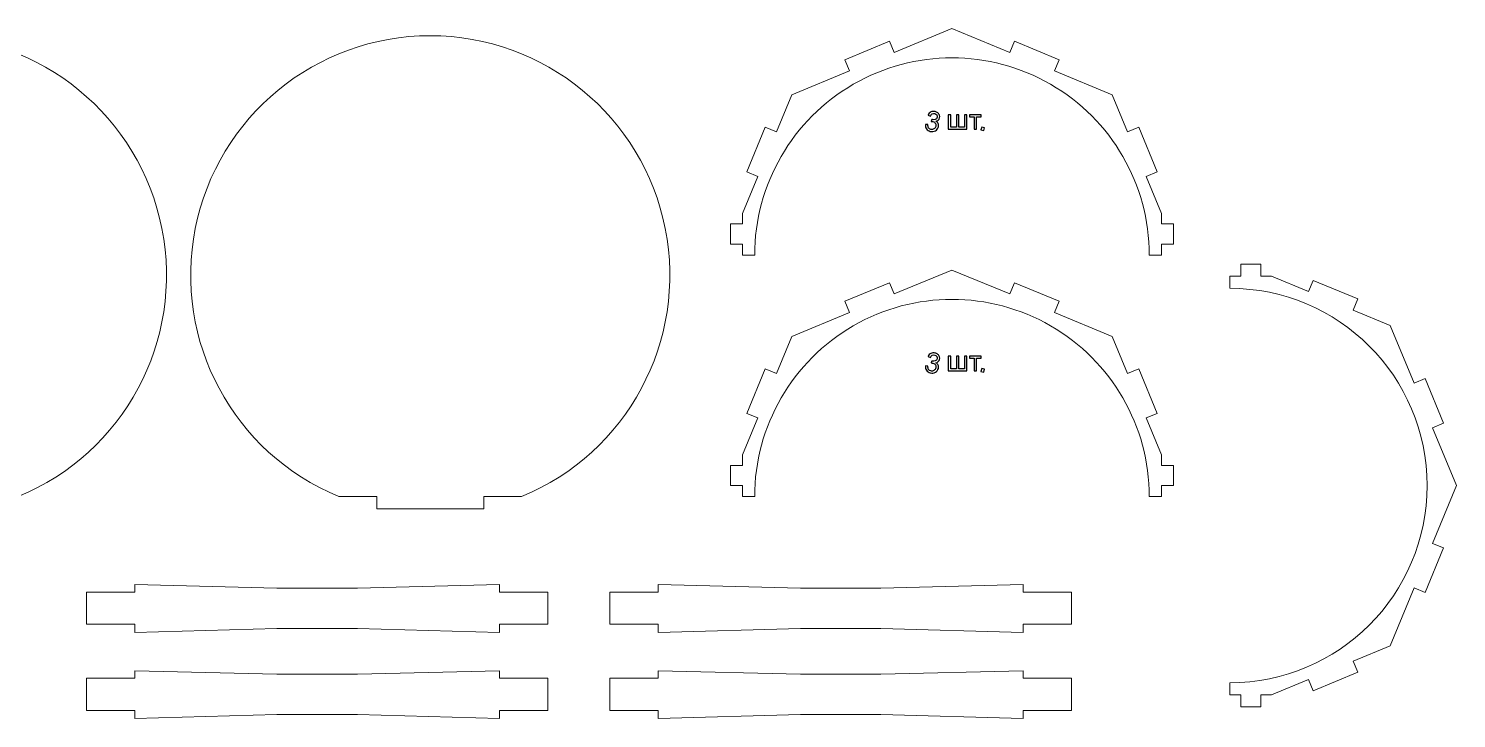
# Model space of a CAD drawing. Header units: millimetres. Extents: x -366 to 353, y -421 to 421.
# Drawn here: x -1.7 to 352.9, y 249.3 to 420.7 of the extents above; entities that cross this region are included whole.
import ezdxf

# ---------------------------------------------------------------- set-up
doc = ezdxf.new("R2010")
doc.units = ezdxf.units.MM
doc.header["$MEASUREMENT"] = 0
doc.layers.add('layer 1', color=7, linetype='Continuous')

msp = doc.modelspace()

# ---------------------------------------------------------------- linework, layer by layer
at = {"layer": 'layer 1', "color": 5, "lineweight": 9}
for points, knots in [([(-4.2314, 304.452), (22.0209, 315.2866), (36.9564, 343.1643), (31.4336, 371.0224), (31.4336, 371.0224), (25.9109, 398.8805), (1.4699, 418.9519), (-26.9304, 418.952), (-26.9304, 418.952), (-55.3306, 418.9521), (-79.7718, 398.8808), (-85.2946, 371.0227), (-85.2946, 371.0227), (-90.8175, 343.1646), (-75.8822, 315.2869), (-49.6299, 304.4521)], [0, 0, 0, 0, 0.2, 0.2, 0.2, 0.2, 0.4, 0.4, 0.4, 0.4, 0.6, 0.6, 0.6, 0.6, 1, 1, 1, 1]), ([(120.7686, 304.452), (147.0209, 315.2866), (161.9564, 343.1643), (156.4336, 371.0224), (156.4336, 371.0224), (150.9109, 398.8805), (126.4699, 418.9519), (98.0696, 418.952), (98.0696, 418.952), (69.6694, 418.9521), (45.2282, 398.8808), (39.7054, 371.0227), (39.7054, 371.0227), (34.1825, 343.1646), (49.1178, 315.2869), (75.3701, 304.4521)], [0, 0, 0, 0, 0.2, 0.2, 0.2, 0.2, 0.4, 0.4, 0.4, 0.4, 0.6, 0.6, 0.6, 0.6, 1, 1, 1, 1]), ([(276.6461, 364.452), (276.6461, 381.958), (267.3068, 398.1343), (252.1461, 406.8873), (252.1461, 406.8873), (236.9855, 415.6403), (218.3068, 415.6403), (203.1461, 406.8873), (203.1461, 406.8873), (187.9855, 398.1343), (178.6461, 381.958), (178.6461, 364.452)], [0, 0, 0, 0, 0.25, 0.25, 0.25, 0.25, 0.5, 0.5, 0.5, 0.5, 1, 1, 1, 1]), ([(276.6461, 304.452), (276.6461, 321.958), (267.3068, 338.1343), (252.1461, 346.8873), (252.1461, 346.8873), (236.9855, 355.6403), (218.3068, 355.6403), (203.1461, 346.8873), (203.1461, 346.8873), (187.9855, 338.1343), (178.6461, 321.958), (178.6461, 304.452)], [0, 0, 0, 0, 0.25, 0.25, 0.25, 0.25, 0.5, 0.5, 0.5, 0.5, 1, 1, 1, 1]), ([(296.6461, 258.1955), (323.708, 258.1955), (345.6461, 280.1334), (345.6461, 307.1953), (345.6461, 307.1953), (345.6462, 334.2572), (323.7083, 356.1953), (296.6464, 356.1955)], [0, 0, 0, 0, 0.33333333, 0.33333333, 0.33333333, 0.33333333, 1, 1, 1, 1])]:
    msp.add_open_spline(points, degree=3, knots=knots, dxfattribs=at)
for points in [[(227.6461, 420.7364), (227.6461, 420.7364), (213.2899, 414.7899), (213.2899, 414.7899)], [(242.0024, 414.7899), (242.0024, 414.7899), (227.6461, 420.7364), (227.6461, 420.7364)], [(212.1418, 417.5615), (212.1418, 417.5615), (201.0553, 412.9693), (201.0553, 412.9693)], [(213.2899, 414.7899), (213.2899, 414.7899), (212.1418, 417.5615), (212.1418, 417.5615)], [(243.1504, 417.5615), (243.1504, 417.5615), (242.0024, 414.7899), (242.0024, 414.7899)], [(254.237, 412.9693), (254.237, 412.9693), (243.1504, 417.5615), (243.1504, 417.5615)], [(201.0553, 412.9693), (201.0553, 412.9693), (202.2033, 410.1977), (202.2033, 410.1977)], [(253.0889, 410.1977), (253.0889, 410.1977), (254.237, 412.9693), (254.237, 412.9693)], [(202.2033, 410.1977), (202.2033, 410.1977), (187.8471, 404.2511), (187.8471, 404.2511)], [(267.4452, 404.2511), (267.4452, 404.2511), (253.0889, 410.1977), (253.0889, 410.1977)], [(187.8471, 404.2511), (187.8471, 404.2511), (184.0427, 395.0666), (184.0427, 395.0666)], [(271.2496, 395.0666), (271.2496, 395.0666), (267.4452, 404.2511), (267.4452, 404.2511)], [(181.2711, 396.2146), (181.2711, 396.2146), (176.6789, 385.128), (176.6789, 385.128)], [(184.0427, 395.0666), (184.0427, 395.0666), (181.2711, 396.2146), (181.2711, 396.2146)], [(274.0212, 396.2146), (274.0212, 396.2146), (271.2496, 395.0666), (271.2496, 395.0666)], [(278.6134, 385.128), (278.6134, 385.128), (274.0212, 396.2146), (274.0212, 396.2146)], [(179.4505, 383.98), (179.4505, 383.98), (175.6461, 374.7955), (175.6461, 374.7955)], [(176.6789, 385.128), (176.6789, 385.128), (179.4505, 383.98), (179.4505, 383.98)], [(275.8418, 383.98), (275.8418, 383.98), (278.6134, 385.128), (278.6134, 385.128)], [(279.6461, 374.7955), (279.6461, 374.7955), (275.8418, 383.98), (275.8418, 383.98)], [(175.6461, 374.7955), (175.6461, 374.7955), (175.6461, 372.1955), (175.6461, 372.1955)], [(279.6461, 372.1955), (279.6461, 372.1955), (279.6461, 374.7955), (279.6461, 374.7955)], [(175.6461, 372.1955), (175.6461, 372.1955), (172.6461, 372.1955), (172.6461, 372.1955)], [(172.6461, 372.1955), (172.6461, 372.1955), (172.6461, 367.1955), (172.6461, 367.1955)], [(282.6461, 372.1955), (282.6461, 372.1955), (279.6461, 372.1955), (279.6461, 372.1955)], [(282.6461, 367.1955), (282.6461, 367.1955), (282.6461, 372.1955), (282.6461, 372.1955)], [(172.6461, 367.1955), (172.6461, 367.1955), (175.6461, 367.1955), (175.6461, 367.1955)], [(175.6461, 367.1955), (175.6461, 367.1955), (175.6461, 364.452), (175.6461, 364.452)], [(279.6461, 364.452), (279.6461, 364.452), (279.6461, 367.1955), (279.6461, 367.1955)], [(279.6461, 367.1955), (279.6461, 367.1955), (282.6461, 367.1955), (282.6461, 367.1955)], [(175.6461, 364.452), (175.6461, 364.452), (178.6461, 364.452), (178.6461, 364.452)], [(276.6461, 364.452), (276.6461, 364.452), (279.6461, 364.452), (279.6461, 364.452)], [(304.3896, 362.1955), (304.3896, 362.1955), (299.3896, 362.1955), (299.3896, 362.1955)], [(299.3896, 362.1955), (299.3896, 362.1955), (299.3896, 359.1955), (299.3896, 359.1955)], [(304.3896, 359.1955), (304.3896, 359.1955), (304.3896, 362.1955), (304.3896, 362.1955)], [(227.6461, 360.7364), (227.6461, 360.7364), (213.2899, 354.7899), (213.2899, 354.7899)], [(242.0024, 354.7899), (242.0024, 354.7899), (227.6461, 360.7364), (227.6461, 360.7364)], [(299.3896, 359.1955), (299.3896, 359.1955), (296.6461, 359.1955), (296.6461, 359.1955)], [(296.6461, 359.1955), (296.6461, 359.1955), (296.6461, 356.1955), (296.6461, 356.1955)], [(306.9896, 359.1955), (306.9896, 359.1955), (304.3896, 359.1955), (304.3896, 359.1955)], [(316.1741, 355.3911), (316.1741, 355.3911), (306.9896, 359.1955), (306.9896, 359.1955)], [(317.3222, 358.1627), (317.3222, 358.1627), (316.1741, 355.3911), (316.1741, 355.3911)], [(328.4087, 353.5705), (328.4087, 353.5705), (317.3222, 358.1627), (317.3222, 358.1627)], [(212.1418, 357.5615), (212.1418, 357.5615), (201.0553, 352.9693), (201.0553, 352.9693)], [(213.2899, 354.7899), (213.2899, 354.7899), (212.1418, 357.5615), (212.1418, 357.5615)], [(243.1504, 357.5615), (243.1504, 357.5615), (242.0024, 354.7899), (242.0024, 354.7899)], [(254.237, 352.9693), (254.237, 352.9693), (243.1504, 357.5615), (243.1504, 357.5615)], [(201.0553, 352.9693), (201.0553, 352.9693), (202.2033, 350.1977), (202.2033, 350.1977)], [(253.0889, 350.1977), (253.0889, 350.1977), (254.237, 352.9693), (254.237, 352.9693)], [(327.2607, 350.7989), (327.2607, 350.7989), (328.4087, 353.5705), (328.4087, 353.5705)], [(202.2033, 350.1977), (202.2033, 350.1977), (187.8471, 344.2511), (187.8471, 344.2511)], [(267.4452, 344.2511), (267.4452, 344.2511), (253.0889, 350.1977), (253.0889, 350.1977)], [(336.4452, 346.9945), (336.4452, 346.9945), (327.2607, 350.7989), (327.2607, 350.7989)], [(187.8471, 344.2511), (187.8471, 344.2511), (184.0427, 335.0666), (184.0427, 335.0666)], [(271.2496, 335.0666), (271.2496, 335.0666), (267.4452, 344.2511), (267.4452, 344.2511)], [(342.3918, 332.6383), (342.3918, 332.6383), (336.4452, 346.9945), (336.4452, 346.9945)], [(181.2711, 336.2146), (181.2711, 336.2146), (176.6789, 325.128), (176.6789, 325.128)], [(184.0427, 335.0666), (184.0427, 335.0666), (181.2711, 336.2146), (181.2711, 336.2146)], [(274.0212, 336.2146), (274.0212, 336.2146), (271.2496, 335.0666), (271.2496, 335.0666)], [(278.6134, 325.128), (278.6134, 325.128), (274.0212, 336.2146), (274.0212, 336.2146)], [(345.1634, 333.7863), (345.1634, 333.7863), (342.3918, 332.6383), (342.3918, 332.6383)], [(349.7556, 322.6998), (349.7556, 322.6998), (345.1634, 333.7863), (345.1634, 333.7863)], [(179.4505, 323.98), (179.4505, 323.98), (175.6461, 314.7955), (175.6461, 314.7955)], [(176.6789, 325.128), (176.6789, 325.128), (179.4505, 323.98), (179.4505, 323.98)], [(275.8418, 323.98), (275.8418, 323.98), (278.6134, 325.128), (278.6134, 325.128)], [(279.6461, 314.7955), (279.6461, 314.7955), (275.8418, 323.98), (275.8418, 323.98)], [(346.984, 321.5517), (346.984, 321.5517), (349.7556, 322.6998), (349.7556, 322.6998)], [(352.9305, 307.1955), (352.9305, 307.1955), (346.984, 321.5517), (346.984, 321.5517)], [(175.6461, 312.1955), (175.6461, 312.1955), (172.6461, 312.1955), (172.6461, 312.1955)], [(172.6461, 312.1955), (172.6461, 312.1955), (172.6461, 307.1955), (172.6461, 307.1955)], [(175.6461, 314.7955), (175.6461, 314.7955), (175.6461, 312.1955), (175.6461, 312.1955)], [(279.6461, 312.1955), (279.6461, 312.1955), (279.6461, 314.7955), (279.6461, 314.7955)], [(282.6461, 312.1955), (282.6461, 312.1955), (279.6461, 312.1955), (279.6461, 312.1955)], [(282.6461, 307.1955), (282.6461, 307.1955), (282.6461, 312.1955), (282.6461, 312.1955)], [(172.6461, 307.1955), (172.6461, 307.1955), (175.6461, 307.1955), (175.6461, 307.1955)], [(175.6461, 307.1955), (175.6461, 307.1955), (175.6461, 304.452), (175.6461, 304.452)], [(279.6461, 304.452), (279.6461, 304.452), (279.6461, 307.1955), (279.6461, 307.1955)], [(279.6461, 307.1955), (279.6461, 307.1955), (282.6461, 307.1955), (282.6461, 307.1955)], [(346.984, 292.8392), (346.984, 292.8392), (352.9305, 307.1955), (352.9305, 307.1955)], [(75.3704, 304.452), (75.3704, 304.452), (84.7936, 304.452), (84.7936, 304.452)], [(84.7936, 304.452), (84.7936, 304.452), (84.7936, 301.452), (84.7936, 301.452)], [(84.7936, 301.452), (84.7936, 301.452), (111.3454, 301.452), (111.3454, 301.452)], [(111.3454, 304.452), (111.3454, 304.452), (120.7686, 304.452), (120.7686, 304.452)], [(111.3454, 301.452), (111.3454, 301.452), (111.3454, 304.452), (111.3454, 304.452)], [(175.6461, 304.452), (175.6461, 304.452), (178.6461, 304.452), (178.6461, 304.452)], [(276.6461, 304.452), (276.6461, 304.452), (279.6461, 304.452), (279.6461, 304.452)], [(345.1634, 280.6046), (345.1634, 280.6046), (349.7556, 291.6911), (349.7556, 291.6911)], [(349.7556, 291.6911), (349.7556, 291.6911), (346.984, 292.8392), (346.984, 292.8392)], [(24.6791, 280.7203), (24.6791, 280.7203), (12.6791, 280.7203), (12.6791, 280.7203)], [(12.6791, 280.7203), (12.6791, 280.7203), (12.6791, 272.7203), (12.6791, 272.7203)], [(24.6791, 282.5891), (24.6791, 282.5891), (24.6791, 280.7203), (24.6791, 280.7203)], [(59.9904, 281.7203), (59.9904, 281.7203), (24.6791, 282.5891), (24.6791, 282.5891)], [(79.9904, 281.7203), (79.9904, 281.7203), (59.9904, 281.7203), (59.9904, 281.7203)], [(115.3018, 282.5891), (115.3018, 282.5891), (79.9904, 281.7203), (79.9904, 281.7203)], [(115.3018, 280.7203), (115.3018, 280.7203), (115.3018, 282.5891), (115.3018, 282.5891)], [(127.3018, 280.7203), (127.3018, 280.7203), (115.3018, 280.7203), (115.3018, 280.7203)], [(127.3018, 272.7203), (127.3018, 272.7203), (127.3018, 280.7203), (127.3018, 280.7203)], [(154.6791, 280.7203), (154.6791, 280.7203), (142.6791, 280.7203), (142.6791, 280.7203)], [(142.6791, 280.7203), (142.6791, 280.7203), (142.6791, 272.7203), (142.6791, 272.7203)], [(154.6791, 282.5891), (154.6791, 282.5891), (154.6791, 280.7203), (154.6791, 280.7203)], [(189.9904, 281.7203), (189.9904, 281.7203), (154.6791, 282.5891), (154.6791, 282.5891)], [(209.9904, 281.7203), (209.9904, 281.7203), (189.9904, 281.7203), (189.9904, 281.7203)], [(245.3018, 282.5891), (245.3018, 282.5891), (209.9904, 281.7203), (209.9904, 281.7203)], [(245.3018, 280.7203), (245.3018, 280.7203), (245.3018, 282.5891), (245.3018, 282.5891)], [(257.3018, 280.7203), (257.3018, 280.7203), (245.3018, 280.7203), (245.3018, 280.7203)], [(257.3018, 272.7203), (257.3018, 272.7203), (257.3018, 280.7203), (257.3018, 280.7203)], [(336.4452, 267.3964), (336.4452, 267.3964), (342.3918, 281.7526), (342.3918, 281.7526)], [(342.3918, 281.7526), (342.3918, 281.7526), (345.1634, 280.6046), (345.1634, 280.6046)], [(12.6791, 272.7203), (12.6791, 272.7203), (24.6791, 272.7203), (24.6791, 272.7203)], [(24.6791, 272.7203), (24.6791, 272.7203), (24.6791, 270.7203), (24.6791, 270.7203)], [(24.6791, 270.7203), (24.6791, 270.7203), (59.9904, 271.7203), (59.9904, 271.7203)], [(59.9904, 271.7203), (59.9904, 271.7203), (79.9904, 271.7203), (79.9904, 271.7203)], [(79.9904, 271.7203), (79.9904, 271.7203), (115.3018, 270.7203), (115.3018, 270.7203)], [(115.3018, 272.7203), (115.3018, 272.7203), (127.3018, 272.7203), (127.3018, 272.7203)], [(115.3018, 270.7203), (115.3018, 270.7203), (115.3018, 272.7203), (115.3018, 272.7203)], [(142.6791, 272.7203), (142.6791, 272.7203), (154.6791, 272.7203), (154.6791, 272.7203)], [(154.6791, 272.7203), (154.6791, 272.7203), (154.6791, 270.7203), (154.6791, 270.7203)], [(154.6791, 270.7203), (154.6791, 270.7203), (189.9904, 271.7203), (189.9904, 271.7203)], [(189.9904, 271.7203), (189.9904, 271.7203), (209.9904, 271.7203), (209.9904, 271.7203)], [(209.9904, 271.7203), (209.9904, 271.7203), (245.3018, 270.7203), (245.3018, 270.7203)], [(245.3018, 272.7203), (245.3018, 272.7203), (257.3018, 272.7203), (257.3018, 272.7203)], [(245.3018, 270.7203), (245.3018, 270.7203), (245.3018, 272.7203), (245.3018, 272.7203)], [(327.2607, 263.592), (327.2607, 263.592), (336.4452, 267.3964), (336.4452, 267.3964)], [(328.4087, 260.8204), (328.4087, 260.8204), (327.2607, 263.592), (327.2607, 263.592)], [(24.6791, 259.3322), (24.6791, 259.3322), (12.6791, 259.3322), (12.6791, 259.3322)], [(12.6791, 259.3322), (12.6791, 259.3322), (12.6791, 251.3322), (12.6791, 251.3322)], [(24.6791, 261.201), (24.6791, 261.201), (24.6791, 259.3322), (24.6791, 259.3322)], [(59.9904, 260.3322), (59.9904, 260.3322), (24.6791, 261.201), (24.6791, 261.201)], [(79.9904, 260.3322), (79.9904, 260.3322), (59.9904, 260.3322), (59.9904, 260.3322)], [(115.3018, 261.201), (115.3018, 261.201), (79.9904, 260.3322), (79.9904, 260.3322)], [(115.3018, 259.3322), (115.3018, 259.3322), (115.3018, 261.201), (115.3018, 261.201)], [(127.3018, 259.3322), (127.3018, 259.3322), (115.3018, 259.3322), (115.3018, 259.3322)], [(127.3018, 251.3322), (127.3018, 251.3322), (127.3018, 259.3322), (127.3018, 259.3322)], [(154.6791, 259.3322), (154.6791, 259.3322), (142.6791, 259.3322), (142.6791, 259.3322)], [(142.6791, 259.3322), (142.6791, 259.3322), (142.6791, 251.3322), (142.6791, 251.3322)], [(154.6791, 261.201), (154.6791, 261.201), (154.6791, 259.3322), (154.6791, 259.3322)], [(189.9904, 260.3322), (189.9904, 260.3322), (154.6791, 261.201), (154.6791, 261.201)], [(209.9904, 260.3322), (209.9904, 260.3322), (189.9904, 260.3322), (189.9904, 260.3322)], [(245.3018, 261.201), (245.3018, 261.201), (209.9904, 260.3322), (209.9904, 260.3322)], [(245.3018, 259.3322), (245.3018, 259.3322), (245.3018, 261.201), (245.3018, 261.201)], [(257.3018, 259.3322), (257.3018, 259.3322), (245.3018, 259.3322), (245.3018, 259.3322)], [(257.3018, 251.3322), (257.3018, 251.3322), (257.3018, 259.3322), (257.3018, 259.3322)], [(306.9896, 255.1955), (306.9896, 255.1955), (316.1741, 258.9998), (316.1741, 258.9998)], [(316.1741, 258.9998), (316.1741, 258.9998), (317.3222, 256.2282), (317.3222, 256.2282)], [(317.3222, 256.2282), (317.3222, 256.2282), (328.4087, 260.8204), (328.4087, 260.8204)], [(296.6461, 258.1955), (296.6461, 258.1955), (296.6461, 255.1955), (296.6461, 255.1955)], [(296.6461, 255.1955), (296.6461, 255.1955), (299.3896, 255.1955), (299.3896, 255.1955)], [(299.3896, 255.1955), (299.3896, 255.1955), (299.3896, 252.1955), (299.3896, 252.1955)], [(299.3896, 252.1955), (299.3896, 252.1955), (304.3896, 252.1955), (304.3896, 252.1955)], [(304.3896, 255.1955), (304.3896, 255.1955), (306.9896, 255.1955), (306.9896, 255.1955)], [(304.3896, 252.1955), (304.3896, 252.1955), (304.3896, 255.1955), (304.3896, 255.1955)], [(12.6791, 251.3322), (12.6791, 251.3322), (24.6791, 251.3322), (24.6791, 251.3322)], [(24.6791, 251.3322), (24.6791, 251.3322), (24.6791, 249.3322), (24.6791, 249.3322)], [(24.6791, 249.3322), (24.6791, 249.3322), (59.9904, 250.3322), (59.9904, 250.3322)], [(59.9904, 250.3322), (59.9904, 250.3322), (79.9904, 250.3322), (79.9904, 250.3322)], [(79.9904, 250.3322), (79.9904, 250.3322), (115.3018, 249.3322), (115.3018, 249.3322)], [(115.3018, 251.3322), (115.3018, 251.3322), (127.3018, 251.3322), (127.3018, 251.3322)], [(115.3018, 249.3322), (115.3018, 249.3322), (115.3018, 251.3322), (115.3018, 251.3322)], [(142.6791, 251.3322), (142.6791, 251.3322), (154.6791, 251.3322), (154.6791, 251.3322)], [(154.6791, 251.3322), (154.6791, 251.3322), (154.6791, 249.3322), (154.6791, 249.3322)], [(154.6791, 249.3322), (154.6791, 249.3322), (189.9904, 250.3322), (189.9904, 250.3322)], [(189.9904, 250.3322), (189.9904, 250.3322), (209.9904, 250.3322), (209.9904, 250.3322)], [(209.9904, 250.3322), (209.9904, 250.3322), (245.3018, 249.3322), (245.3018, 249.3322)], [(245.3018, 251.3322), (245.3018, 251.3322), (257.3018, 251.3322), (257.3018, 251.3322)], [(245.3018, 249.3322), (245.3018, 249.3322), (245.3018, 251.3322), (245.3018, 251.3322)]]:
    msp.add_open_spline(points, degree=3, dxfattribs=at)
at = {"layer": 'layer 1'}
for points, knots in [([(221.0687, 396.9265), (221.0687, 396.9265), (221.6798, 396.8582), (221.6798, 396.8582), (221.6798, 396.8582), (221.6648, 396.5053), (221.7191, 396.2344), (221.8465, 396.0458), (221.8465, 396.0458), (221.9726, 395.8571), (222.1532, 395.7333), (222.3882, 395.6754), (222.3882, 395.6754), (222.6659, 395.606), (222.9252, 395.6429), (223.1659, 395.7888), (223.1659, 395.7888), (223.4054, 395.9335), (223.5606, 396.1487), (223.6323, 396.4335), (223.6323, 396.4335), (223.6994, 396.7055), (223.667, 396.952), (223.5328, 397.1731), (223.5328, 397.1731), (223.3997, 397.3942), (223.196, 397.5388), (222.9217, 397.6071), (222.9217, 397.6071), (222.8094, 397.6348), (222.6647, 397.6476), (222.4877, 397.6453), (222.4877, 397.6453), (222.4877, 397.6453), (222.6833, 398.1487), (222.6833, 398.1487), (222.6833, 398.1487), (222.7215, 398.1337), (222.7527, 398.1245), (222.777, 398.1175), (222.777, 398.1175), (223.0293, 398.055), (223.2724, 398.0643), (223.5073, 398.1452), (223.5073, 398.1452), (223.7411, 398.2263), (223.8927, 398.4045), (223.961, 398.6788), (223.961, 398.6788), (224.0155, 398.8953), (223.9865, 399.0932), (223.8754, 399.2726), (223.8754, 399.2726), (223.7643, 399.452), (223.5918, 399.5712), (223.3592, 399.6291), (223.3592, 399.6291), (223.1289, 399.6858), (222.9194, 399.6615), (222.7296, 399.555), (222.7296, 399.555), (222.5398, 399.4485), (222.387, 399.2564), (222.2713, 398.9775), (222.2713, 398.9775), (222.2713, 398.9775), (221.7053, 399.231), (221.7053, 399.231), (221.7053, 399.231), (221.8766, 399.6093), (222.1185, 399.8756), (222.4287, 400.0296), (222.4287, 400.0296), (222.74, 400.1846), (223.0861, 400.2136), (223.468, 400.1187), (223.468, 400.1187), (223.7307, 400.0527), (223.9587, 399.9358), (224.1521, 399.768), (224.1521, 399.768), (224.3453, 399.6001), (224.4772, 399.4034), (224.5455, 399.1789), (224.5455, 399.1789), (224.6138, 398.9543), (224.6208, 398.7332), (224.5663, 398.5134), (224.5663, 398.5134), (224.5143, 398.305), (224.4113, 398.1291), (224.2561, 397.9867), (224.2561, 397.9867), (224.1022, 397.8432), (223.9032, 397.7483), (223.6578, 397.702), (223.6578, 397.702), (223.9274, 397.5654), (224.115, 397.3744), (224.2203, 397.1279), (224.2203, 397.1279), (224.3267, 396.8802), (224.3407, 396.6013), (224.2632, 396.29), (224.2632, 396.29), (224.1589, 395.8698), (223.9159, 395.5504), (223.5362, 395.3351), (223.5362, 395.3351), (223.1566, 395.1187), (222.7319, 395.069), (222.262, 395.1858), (222.262, 395.1858), (221.8395, 395.2911), (221.5189, 395.5053), (221.3025, 395.827), (221.3025, 395.827), (221.086, 396.1488), (221.0073, 396.5156), (221.0687, 396.9265)], [0, 0, 0, 0, 0.03225806, 0.03225806, 0.03225806, 0.03225806, 0.06451613, 0.06451613, 0.06451613, 0.06451613, 0.09677419, 0.09677419, 0.09677419, 0.09677419, 0.12903226, 0.12903226, 0.12903226, 0.12903226, 0.16129032, 0.16129032, 0.16129032, 0.16129032, 0.19354839, 0.19354839, 0.19354839, 0.19354839, 0.22580645, 0.22580645, 0.22580645, 0.22580645, 0.25806452, 0.25806452, 0.25806452, 0.25806452, 0.29032258, 0.29032258, 0.29032258, 0.29032258, 0.32258065, 0.32258065, 0.32258065, 0.32258065, 0.35483871, 0.35483871, 0.35483871, 0.35483871, 0.38709677, 0.38709677, 0.38709677, 0.38709677, 0.41935484, 0.41935484, 0.41935484, 0.41935484, 0.4516129, 0.4516129, 0.4516129, 0.4516129, 0.48387097, 0.48387097, 0.48387097, 0.48387097, 0.51612903, 0.51612903, 0.51612903, 0.51612903, 0.5483871, 0.5483871, 0.5483871, 0.5483871, 0.58064516, 0.58064516, 0.58064516, 0.58064516, 0.61290323, 0.61290323, 0.61290323, 0.61290323, 0.64516129, 0.64516129, 0.64516129, 0.64516129, 0.67741935, 0.67741935, 0.67741935, 0.67741935, 0.70967742, 0.70967742, 0.70967742, 0.70967742, 0.74193548, 0.74193548, 0.74193548, 0.74193548, 0.77419355, 0.77419355, 0.77419355, 0.77419355, 0.80645161, 0.80645161, 0.80645161, 0.80645161, 0.83870968, 0.83870968, 0.83870968, 0.83870968, 0.87096774, 0.87096774, 0.87096774, 0.87096774, 0.90322581, 0.90322581, 0.90322581, 0.90322581, 0.93548387, 0.93548387, 0.93548387, 0.93548387, 1, 1, 1, 1]), ([(226.7388, 399.3281), (226.7388, 399.3281), (227.3499, 399.3281), (227.3499, 399.3281), (227.3499, 399.3281), (227.3499, 399.3281), (227.3499, 396.2309), (227.3499, 396.2309), (227.3499, 396.2309), (227.3499, 396.2309), (228.7388, 396.2309), (228.7388, 396.2309), (228.7388, 396.2309), (228.7388, 396.2309), (228.7388, 399.3281), (228.7388, 399.3281), (228.7388, 399.3281), (228.7388, 399.3281), (229.3499, 399.3281), (229.3499, 399.3281), (229.3499, 399.3281), (229.3499, 399.3281), (229.3499, 396.2309), (229.3499, 396.2309), (229.3499, 396.2309), (229.3499, 396.2309), (230.7387, 396.2309), (230.7387, 396.2309), (230.7387, 396.2309), (230.7387, 396.2309), (230.7387, 399.3281), (230.7387, 399.3281), (230.7387, 399.3281), (230.7387, 399.3281), (231.3498, 399.3281), (231.3498, 399.3281), (231.3498, 399.3281), (231.3498, 399.3281), (231.3498, 395.724), (231.3498, 395.724), (231.3498, 395.724), (231.3498, 395.724), (226.7388, 395.724), (226.7388, 395.724), (226.7388, 395.724), (226.7388, 395.724), (226.7388, 399.3281), (226.7388, 399.3281)], [0, 0, 0, 0, 0.07692308, 0.07692308, 0.07692308, 0.07692308, 0.15384615, 0.15384615, 0.15384615, 0.15384615, 0.23076923, 0.23076923, 0.23076923, 0.23076923, 0.30769231, 0.30769231, 0.30769231, 0.30769231, 0.38461538, 0.38461538, 0.38461538, 0.38461538, 0.46153846, 0.46153846, 0.46153846, 0.46153846, 0.53846154, 0.53846154, 0.53846154, 0.53846154, 0.61538462, 0.61538462, 0.61538462, 0.61538462, 0.69230769, 0.69230769, 0.69230769, 0.69230769, 0.76923077, 0.76923077, 0.76923077, 0.76923077, 0.84615385, 0.84615385, 0.84615385, 0.84615385, 1, 1, 1, 1]), ([(231.9691, 399.3281), (231.9691, 399.3281), (234.8857, 399.3281), (234.8857, 399.3281), (234.8857, 399.3281), (234.8857, 399.3281), (234.8857, 398.8212), (234.8857, 398.8212), (234.8857, 398.8212), (234.8857, 398.8212), (233.733, 398.8212), (233.733, 398.8212), (233.733, 398.8212), (233.733, 398.8212), (233.733, 395.724), (233.733, 395.724), (233.733, 395.724), (233.733, 395.724), (233.1219, 395.724), (233.1219, 395.724), (233.1219, 395.724), (233.1219, 395.724), (233.1219, 398.8212), (233.1219, 398.8212), (233.1219, 398.8212), (233.1219, 398.8212), (231.9691, 398.8212), (231.9691, 398.8212), (231.9691, 398.8212), (231.9691, 398.8212), (231.9691, 399.3281), (231.9691, 399.3281)], [0, 0, 0, 0, 0.11111111, 0.11111111, 0.11111111, 0.11111111, 0.22222222, 0.22222222, 0.22222222, 0.22222222, 0.33333333, 0.33333333, 0.33333333, 0.33333333, 0.44444444, 0.44444444, 0.44444444, 0.44444444, 0.55555556, 0.55555556, 0.55555556, 0.55555556, 0.66666667, 0.66666667, 0.66666667, 0.66666667, 0.77777778, 0.77777778, 0.77777778, 0.77777778, 1, 1, 1, 1]), ([(234.8532, 395.5713), (234.8532, 395.5713), (235.0211, 396.246), (235.0211, 396.246), (235.0211, 396.246), (235.0211, 396.246), (235.6947, 396.0781), (235.6947, 396.0781), (235.6947, 396.0781), (235.6947, 396.0781), (235.5268, 395.4034), (235.5268, 395.4034), (235.5268, 395.4034), (235.5268, 395.4034), (234.8532, 395.5713), (234.8532, 395.5713)], [0, 0, 0, 0, 0.2, 0.2, 0.2, 0.2, 0.4, 0.4, 0.4, 0.4, 0.6, 0.6, 0.6, 0.6, 1, 1, 1, 1]), ([(221.0687, 336.9265), (221.0687, 336.9265), (221.6798, 336.8582), (221.6798, 336.8582), (221.6798, 336.8582), (221.6648, 336.5053), (221.7191, 336.2344), (221.8465, 336.0458), (221.8465, 336.0458), (221.9726, 335.8571), (222.1532, 335.7333), (222.3882, 335.6754), (222.3882, 335.6754), (222.6659, 335.606), (222.9252, 335.6429), (223.1659, 335.7888), (223.1659, 335.7888), (223.4054, 335.9335), (223.5606, 336.1487), (223.6323, 336.4335), (223.6323, 336.4335), (223.6994, 336.7055), (223.667, 336.952), (223.5328, 337.1731), (223.5328, 337.1731), (223.3997, 337.3942), (223.196, 337.5388), (222.9217, 337.6071), (222.9217, 337.6071), (222.8094, 337.6348), (222.6647, 337.6476), (222.4877, 337.6453), (222.4877, 337.6453), (222.4877, 337.6453), (222.6833, 338.1487), (222.6833, 338.1487), (222.6833, 338.1487), (222.7215, 338.1337), (222.7527, 338.1245), (222.777, 338.1175), (222.777, 338.1175), (223.0293, 338.055), (223.2724, 338.0643), (223.5073, 338.1452), (223.5073, 338.1452), (223.7411, 338.2263), (223.8927, 338.4045), (223.961, 338.6788), (223.961, 338.6788), (224.0155, 338.8953), (223.9865, 339.0932), (223.8754, 339.2726), (223.8754, 339.2726), (223.7643, 339.452), (223.5918, 339.5712), (223.3592, 339.6291), (223.3592, 339.6291), (223.1289, 339.6858), (222.9194, 339.6615), (222.7296, 339.555), (222.7296, 339.555), (222.5398, 339.4485), (222.387, 339.2564), (222.2713, 338.9775), (222.2713, 338.9775), (222.2713, 338.9775), (221.7053, 339.231), (221.7053, 339.231), (221.7053, 339.231), (221.8766, 339.6093), (222.1185, 339.8756), (222.4287, 340.0296), (222.4287, 340.0296), (222.74, 340.1846), (223.0861, 340.2136), (223.468, 340.1187), (223.468, 340.1187), (223.7307, 340.0527), (223.9587, 339.9358), (224.1521, 339.768), (224.1521, 339.768), (224.3453, 339.6001), (224.4772, 339.4034), (224.5455, 339.1789), (224.5455, 339.1789), (224.6138, 338.9543), (224.6208, 338.7332), (224.5663, 338.5134), (224.5663, 338.5134), (224.5143, 338.305), (224.4113, 338.1291), (224.2561, 337.9867), (224.2561, 337.9867), (224.1022, 337.8432), (223.9032, 337.7483), (223.6578, 337.702), (223.6578, 337.702), (223.9274, 337.5654), (224.115, 337.3744), (224.2203, 337.1279), (224.2203, 337.1279), (224.3267, 336.8802), (224.3407, 336.6013), (224.2632, 336.29), (224.2632, 336.29), (224.1589, 335.8698), (223.9159, 335.5504), (223.5362, 335.3351), (223.5362, 335.3351), (223.1566, 335.1187), (222.7319, 335.069), (222.262, 335.1858), (222.262, 335.1858), (221.8395, 335.2911), (221.5189, 335.5053), (221.3025, 335.827), (221.3025, 335.827), (221.086, 336.1488), (221.0073, 336.5156), (221.0687, 336.9265)], [0, 0, 0, 0, 0.03225806, 0.03225806, 0.03225806, 0.03225806, 0.06451613, 0.06451613, 0.06451613, 0.06451613, 0.09677419, 0.09677419, 0.09677419, 0.09677419, 0.12903226, 0.12903226, 0.12903226, 0.12903226, 0.16129032, 0.16129032, 0.16129032, 0.16129032, 0.19354839, 0.19354839, 0.19354839, 0.19354839, 0.22580645, 0.22580645, 0.22580645, 0.22580645, 0.25806452, 0.25806452, 0.25806452, 0.25806452, 0.29032258, 0.29032258, 0.29032258, 0.29032258, 0.32258065, 0.32258065, 0.32258065, 0.32258065, 0.35483871, 0.35483871, 0.35483871, 0.35483871, 0.38709677, 0.38709677, 0.38709677, 0.38709677, 0.41935484, 0.41935484, 0.41935484, 0.41935484, 0.4516129, 0.4516129, 0.4516129, 0.4516129, 0.48387097, 0.48387097, 0.48387097, 0.48387097, 0.51612903, 0.51612903, 0.51612903, 0.51612903, 0.5483871, 0.5483871, 0.5483871, 0.5483871, 0.58064516, 0.58064516, 0.58064516, 0.58064516, 0.61290323, 0.61290323, 0.61290323, 0.61290323, 0.64516129, 0.64516129, 0.64516129, 0.64516129, 0.67741935, 0.67741935, 0.67741935, 0.67741935, 0.70967742, 0.70967742, 0.70967742, 0.70967742, 0.74193548, 0.74193548, 0.74193548, 0.74193548, 0.77419355, 0.77419355, 0.77419355, 0.77419355, 0.80645161, 0.80645161, 0.80645161, 0.80645161, 0.83870968, 0.83870968, 0.83870968, 0.83870968, 0.87096774, 0.87096774, 0.87096774, 0.87096774, 0.90322581, 0.90322581, 0.90322581, 0.90322581, 0.93548387, 0.93548387, 0.93548387, 0.93548387, 1, 1, 1, 1]), ([(226.7388, 339.3281), (226.7388, 339.3281), (227.3499, 339.3281), (227.3499, 339.3281), (227.3499, 339.3281), (227.3499, 339.3281), (227.3499, 336.2309), (227.3499, 336.2309), (227.3499, 336.2309), (227.3499, 336.2309), (228.7388, 336.2309), (228.7388, 336.2309), (228.7388, 336.2309), (228.7388, 336.2309), (228.7388, 339.3281), (228.7388, 339.3281), (228.7388, 339.3281), (228.7388, 339.3281), (229.3499, 339.3281), (229.3499, 339.3281), (229.3499, 339.3281), (229.3499, 339.3281), (229.3499, 336.2309), (229.3499, 336.2309), (229.3499, 336.2309), (229.3499, 336.2309), (230.7387, 336.2309), (230.7387, 336.2309), (230.7387, 336.2309), (230.7387, 336.2309), (230.7387, 339.3281), (230.7387, 339.3281), (230.7387, 339.3281), (230.7387, 339.3281), (231.3498, 339.3281), (231.3498, 339.3281), (231.3498, 339.3281), (231.3498, 339.3281), (231.3498, 335.724), (231.3498, 335.724), (231.3498, 335.724), (231.3498, 335.724), (226.7388, 335.724), (226.7388, 335.724), (226.7388, 335.724), (226.7388, 335.724), (226.7388, 339.3281), (226.7388, 339.3281)], [0, 0, 0, 0, 0.07692308, 0.07692308, 0.07692308, 0.07692308, 0.15384615, 0.15384615, 0.15384615, 0.15384615, 0.23076923, 0.23076923, 0.23076923, 0.23076923, 0.30769231, 0.30769231, 0.30769231, 0.30769231, 0.38461538, 0.38461538, 0.38461538, 0.38461538, 0.46153846, 0.46153846, 0.46153846, 0.46153846, 0.53846154, 0.53846154, 0.53846154, 0.53846154, 0.61538462, 0.61538462, 0.61538462, 0.61538462, 0.69230769, 0.69230769, 0.69230769, 0.69230769, 0.76923077, 0.76923077, 0.76923077, 0.76923077, 0.84615385, 0.84615385, 0.84615385, 0.84615385, 1, 1, 1, 1]), ([(231.9691, 339.3281), (231.9691, 339.3281), (234.8857, 339.3281), (234.8857, 339.3281), (234.8857, 339.3281), (234.8857, 339.3281), (234.8857, 338.8212), (234.8857, 338.8212), (234.8857, 338.8212), (234.8857, 338.8212), (233.733, 338.8212), (233.733, 338.8212), (233.733, 338.8212), (233.733, 338.8212), (233.733, 335.724), (233.733, 335.724), (233.733, 335.724), (233.733, 335.724), (233.1219, 335.724), (233.1219, 335.724), (233.1219, 335.724), (233.1219, 335.724), (233.1219, 338.8212), (233.1219, 338.8212), (233.1219, 338.8212), (233.1219, 338.8212), (231.9691, 338.8212), (231.9691, 338.8212), (231.9691, 338.8212), (231.9691, 338.8212), (231.9691, 339.3281), (231.9691, 339.3281)], [0, 0, 0, 0, 0.11111111, 0.11111111, 0.11111111, 0.11111111, 0.22222222, 0.22222222, 0.22222222, 0.22222222, 0.33333333, 0.33333333, 0.33333333, 0.33333333, 0.44444444, 0.44444444, 0.44444444, 0.44444444, 0.55555556, 0.55555556, 0.55555556, 0.55555556, 0.66666667, 0.66666667, 0.66666667, 0.66666667, 0.77777778, 0.77777778, 0.77777778, 0.77777778, 1, 1, 1, 1]), ([(234.8532, 335.5713), (234.8532, 335.5713), (235.0211, 336.246), (235.0211, 336.246), (235.0211, 336.246), (235.0211, 336.246), (235.6947, 336.0781), (235.6947, 336.0781), (235.6947, 336.0781), (235.6947, 336.0781), (235.5268, 335.4034), (235.5268, 335.4034), (235.5268, 335.4034), (235.5268, 335.4034), (234.8532, 335.5713), (234.8532, 335.5713)], [0, 0, 0, 0, 0.2, 0.2, 0.2, 0.2, 0.4, 0.4, 0.4, 0.4, 0.6, 0.6, 0.6, 0.6, 1, 1, 1, 1])]:
    msp.add_open_spline(points, degree=3, knots=knots, dxfattribs=at)
at = {"layer": 'layer 1', "lineweight": 9}
for points, knots in [([(221.0687, 396.9265), (221.0687, 396.9265), (221.6798, 396.8582), (221.6798, 396.8582), (221.6798, 396.8582), (221.6648, 396.5053), (221.7191, 396.2344), (221.8465, 396.0458), (221.8465, 396.0458), (221.9726, 395.8571), (222.1532, 395.7333), (222.3882, 395.6754), (222.3882, 395.6754), (222.6659, 395.606), (222.9252, 395.6429), (223.1659, 395.7888), (223.1659, 395.7888), (223.4054, 395.9335), (223.5606, 396.1487), (223.6323, 396.4335), (223.6323, 396.4335), (223.6994, 396.7055), (223.667, 396.952), (223.5328, 397.1731), (223.5328, 397.1731), (223.3997, 397.3942), (223.196, 397.5388), (222.9217, 397.6071), (222.9217, 397.6071), (222.8094, 397.6348), (222.6647, 397.6476), (222.4877, 397.6453), (222.4877, 397.6453), (222.4877, 397.6453), (222.6833, 398.1487), (222.6833, 398.1487), (222.6833, 398.1487), (222.7215, 398.1337), (222.7527, 398.1245), (222.777, 398.1175), (222.777, 398.1175), (223.0293, 398.055), (223.2724, 398.0643), (223.5073, 398.1452), (223.5073, 398.1452), (223.7411, 398.2263), (223.8927, 398.4045), (223.961, 398.6788), (223.961, 398.6788), (224.0155, 398.8953), (223.9865, 399.0932), (223.8754, 399.2726), (223.8754, 399.2726), (223.7643, 399.452), (223.5918, 399.5712), (223.3592, 399.6291), (223.3592, 399.6291), (223.1289, 399.6858), (222.9194, 399.6615), (222.7296, 399.555), (222.7296, 399.555), (222.5398, 399.4485), (222.387, 399.2564), (222.2713, 398.9775), (222.2713, 398.9775), (222.2713, 398.9775), (221.7053, 399.231), (221.7053, 399.231), (221.7053, 399.231), (221.8766, 399.6093), (222.1185, 399.8756), (222.4287, 400.0296), (222.4287, 400.0296), (222.74, 400.1846), (223.0861, 400.2136), (223.468, 400.1187), (223.468, 400.1187), (223.7307, 400.0527), (223.9587, 399.9358), (224.1521, 399.768), (224.1521, 399.768), (224.3453, 399.6001), (224.4772, 399.4034), (224.5455, 399.1789), (224.5455, 399.1789), (224.6138, 398.9543), (224.6208, 398.7332), (224.5663, 398.5134), (224.5663, 398.5134), (224.5143, 398.305), (224.4113, 398.1291), (224.2561, 397.9867), (224.2561, 397.9867), (224.1022, 397.8432), (223.9032, 397.7483), (223.6578, 397.702), (223.6578, 397.702), (223.9274, 397.5654), (224.115, 397.3744), (224.2203, 397.1279), (224.2203, 397.1279), (224.3267, 396.8802), (224.3407, 396.6013), (224.2632, 396.29), (224.2632, 396.29), (224.1589, 395.8698), (223.9159, 395.5504), (223.5362, 395.3351), (223.5362, 395.3351), (223.1566, 395.1187), (222.7319, 395.069), (222.262, 395.1858), (222.262, 395.1858), (221.8395, 395.2911), (221.5189, 395.5053), (221.3025, 395.827), (221.3025, 395.827), (221.086, 396.1488), (221.0073, 396.5156), (221.0687, 396.9265)], [0, 0, 0, 0, 0.03225806, 0.03225806, 0.03225806, 0.03225806, 0.06451613, 0.06451613, 0.06451613, 0.06451613, 0.09677419, 0.09677419, 0.09677419, 0.09677419, 0.12903226, 0.12903226, 0.12903226, 0.12903226, 0.16129032, 0.16129032, 0.16129032, 0.16129032, 0.19354839, 0.19354839, 0.19354839, 0.19354839, 0.22580645, 0.22580645, 0.22580645, 0.22580645, 0.25806452, 0.25806452, 0.25806452, 0.25806452, 0.29032258, 0.29032258, 0.29032258, 0.29032258, 0.32258065, 0.32258065, 0.32258065, 0.32258065, 0.35483871, 0.35483871, 0.35483871, 0.35483871, 0.38709677, 0.38709677, 0.38709677, 0.38709677, 0.41935484, 0.41935484, 0.41935484, 0.41935484, 0.4516129, 0.4516129, 0.4516129, 0.4516129, 0.48387097, 0.48387097, 0.48387097, 0.48387097, 0.51612903, 0.51612903, 0.51612903, 0.51612903, 0.5483871, 0.5483871, 0.5483871, 0.5483871, 0.58064516, 0.58064516, 0.58064516, 0.58064516, 0.61290323, 0.61290323, 0.61290323, 0.61290323, 0.64516129, 0.64516129, 0.64516129, 0.64516129, 0.67741935, 0.67741935, 0.67741935, 0.67741935, 0.70967742, 0.70967742, 0.70967742, 0.70967742, 0.74193548, 0.74193548, 0.74193548, 0.74193548, 0.77419355, 0.77419355, 0.77419355, 0.77419355, 0.80645161, 0.80645161, 0.80645161, 0.80645161, 0.83870968, 0.83870968, 0.83870968, 0.83870968, 0.87096774, 0.87096774, 0.87096774, 0.87096774, 0.90322581, 0.90322581, 0.90322581, 0.90322581, 0.93548387, 0.93548387, 0.93548387, 0.93548387, 1, 1, 1, 1]), ([(226.7388, 399.3281), (226.7388, 399.3281), (227.3499, 399.3281), (227.3499, 399.3281), (227.3499, 399.3281), (227.3499, 399.3281), (227.3499, 396.2309), (227.3499, 396.2309), (227.3499, 396.2309), (227.3499, 396.2309), (228.7388, 396.2309), (228.7388, 396.2309), (228.7388, 396.2309), (228.7388, 396.2309), (228.7388, 399.3281), (228.7388, 399.3281), (228.7388, 399.3281), (228.7388, 399.3281), (229.3499, 399.3281), (229.3499, 399.3281), (229.3499, 399.3281), (229.3499, 399.3281), (229.3499, 396.2309), (229.3499, 396.2309), (229.3499, 396.2309), (229.3499, 396.2309), (230.7387, 396.2309), (230.7387, 396.2309), (230.7387, 396.2309), (230.7387, 396.2309), (230.7387, 399.3281), (230.7387, 399.3281), (230.7387, 399.3281), (230.7387, 399.3281), (231.3498, 399.3281), (231.3498, 399.3281), (231.3498, 399.3281), (231.3498, 399.3281), (231.3498, 395.724), (231.3498, 395.724), (231.3498, 395.724), (231.3498, 395.724), (226.7388, 395.724), (226.7388, 395.724), (226.7388, 395.724), (226.7388, 395.724), (226.7388, 399.3281), (226.7388, 399.3281)], [0, 0, 0, 0, 0.07692308, 0.07692308, 0.07692308, 0.07692308, 0.15384615, 0.15384615, 0.15384615, 0.15384615, 0.23076923, 0.23076923, 0.23076923, 0.23076923, 0.30769231, 0.30769231, 0.30769231, 0.30769231, 0.38461538, 0.38461538, 0.38461538, 0.38461538, 0.46153846, 0.46153846, 0.46153846, 0.46153846, 0.53846154, 0.53846154, 0.53846154, 0.53846154, 0.61538462, 0.61538462, 0.61538462, 0.61538462, 0.69230769, 0.69230769, 0.69230769, 0.69230769, 0.76923077, 0.76923077, 0.76923077, 0.76923077, 0.84615385, 0.84615385, 0.84615385, 0.84615385, 1, 1, 1, 1]), ([(231.9691, 399.3281), (231.9691, 399.3281), (234.8857, 399.3281), (234.8857, 399.3281), (234.8857, 399.3281), (234.8857, 399.3281), (234.8857, 398.8212), (234.8857, 398.8212), (234.8857, 398.8212), (234.8857, 398.8212), (233.733, 398.8212), (233.733, 398.8212), (233.733, 398.8212), (233.733, 398.8212), (233.733, 395.724), (233.733, 395.724), (233.733, 395.724), (233.733, 395.724), (233.1219, 395.724), (233.1219, 395.724), (233.1219, 395.724), (233.1219, 395.724), (233.1219, 398.8212), (233.1219, 398.8212), (233.1219, 398.8212), (233.1219, 398.8212), (231.9691, 398.8212), (231.9691, 398.8212), (231.9691, 398.8212), (231.9691, 398.8212), (231.9691, 399.3281), (231.9691, 399.3281)], [0, 0, 0, 0, 0.11111111, 0.11111111, 0.11111111, 0.11111111, 0.22222222, 0.22222222, 0.22222222, 0.22222222, 0.33333333, 0.33333333, 0.33333333, 0.33333333, 0.44444444, 0.44444444, 0.44444444, 0.44444444, 0.55555556, 0.55555556, 0.55555556, 0.55555556, 0.66666667, 0.66666667, 0.66666667, 0.66666667, 0.77777778, 0.77777778, 0.77777778, 0.77777778, 1, 1, 1, 1]), ([(234.8532, 395.5713), (234.8532, 395.5713), (235.0211, 396.246), (235.0211, 396.246), (235.0211, 396.246), (235.0211, 396.246), (235.6947, 396.0781), (235.6947, 396.0781), (235.6947, 396.0781), (235.6947, 396.0781), (235.5268, 395.4034), (235.5268, 395.4034), (235.5268, 395.4034), (235.5268, 395.4034), (234.8532, 395.5713), (234.8532, 395.5713)], [0, 0, 0, 0, 0.2, 0.2, 0.2, 0.2, 0.4, 0.4, 0.4, 0.4, 0.6, 0.6, 0.6, 0.6, 1, 1, 1, 1]), ([(221.0687, 336.9265), (221.0687, 336.9265), (221.6798, 336.8582), (221.6798, 336.8582), (221.6798, 336.8582), (221.6648, 336.5053), (221.7191, 336.2344), (221.8465, 336.0458), (221.8465, 336.0458), (221.9726, 335.8571), (222.1532, 335.7333), (222.3882, 335.6754), (222.3882, 335.6754), (222.6659, 335.606), (222.9252, 335.6429), (223.1659, 335.7888), (223.1659, 335.7888), (223.4054, 335.9335), (223.5606, 336.1487), (223.6323, 336.4335), (223.6323, 336.4335), (223.6994, 336.7055), (223.667, 336.952), (223.5328, 337.1731), (223.5328, 337.1731), (223.3997, 337.3942), (223.196, 337.5388), (222.9217, 337.6071), (222.9217, 337.6071), (222.8094, 337.6348), (222.6647, 337.6476), (222.4877, 337.6453), (222.4877, 337.6453), (222.4877, 337.6453), (222.6833, 338.1487), (222.6833, 338.1487), (222.6833, 338.1487), (222.7215, 338.1337), (222.7527, 338.1245), (222.777, 338.1175), (222.777, 338.1175), (223.0293, 338.055), (223.2724, 338.0643), (223.5073, 338.1452), (223.5073, 338.1452), (223.7411, 338.2263), (223.8927, 338.4045), (223.961, 338.6788), (223.961, 338.6788), (224.0155, 338.8953), (223.9865, 339.0932), (223.8754, 339.2726), (223.8754, 339.2726), (223.7643, 339.452), (223.5918, 339.5712), (223.3592, 339.6291), (223.3592, 339.6291), (223.1289, 339.6858), (222.9194, 339.6615), (222.7296, 339.555), (222.7296, 339.555), (222.5398, 339.4485), (222.387, 339.2564), (222.2713, 338.9775), (222.2713, 338.9775), (222.2713, 338.9775), (221.7053, 339.231), (221.7053, 339.231), (221.7053, 339.231), (221.8766, 339.6093), (222.1185, 339.8756), (222.4287, 340.0296), (222.4287, 340.0296), (222.74, 340.1846), (223.0861, 340.2136), (223.468, 340.1187), (223.468, 340.1187), (223.7307, 340.0527), (223.9587, 339.9358), (224.1521, 339.768), (224.1521, 339.768), (224.3453, 339.6001), (224.4772, 339.4034), (224.5455, 339.1789), (224.5455, 339.1789), (224.6138, 338.9543), (224.6208, 338.7332), (224.5663, 338.5134), (224.5663, 338.5134), (224.5143, 338.305), (224.4113, 338.1291), (224.2561, 337.9867), (224.2561, 337.9867), (224.1022, 337.8432), (223.9032, 337.7483), (223.6578, 337.702), (223.6578, 337.702), (223.9274, 337.5654), (224.115, 337.3744), (224.2203, 337.1279), (224.2203, 337.1279), (224.3267, 336.8802), (224.3407, 336.6013), (224.2632, 336.29), (224.2632, 336.29), (224.1589, 335.8698), (223.9159, 335.5504), (223.5362, 335.3351), (223.5362, 335.3351), (223.1566, 335.1187), (222.7319, 335.069), (222.262, 335.1858), (222.262, 335.1858), (221.8395, 335.2911), (221.5189, 335.5053), (221.3025, 335.827), (221.3025, 335.827), (221.086, 336.1488), (221.0073, 336.5156), (221.0687, 336.9265)], [0, 0, 0, 0, 0.03225806, 0.03225806, 0.03225806, 0.03225806, 0.06451613, 0.06451613, 0.06451613, 0.06451613, 0.09677419, 0.09677419, 0.09677419, 0.09677419, 0.12903226, 0.12903226, 0.12903226, 0.12903226, 0.16129032, 0.16129032, 0.16129032, 0.16129032, 0.19354839, 0.19354839, 0.19354839, 0.19354839, 0.22580645, 0.22580645, 0.22580645, 0.22580645, 0.25806452, 0.25806452, 0.25806452, 0.25806452, 0.29032258, 0.29032258, 0.29032258, 0.29032258, 0.32258065, 0.32258065, 0.32258065, 0.32258065, 0.35483871, 0.35483871, 0.35483871, 0.35483871, 0.38709677, 0.38709677, 0.38709677, 0.38709677, 0.41935484, 0.41935484, 0.41935484, 0.41935484, 0.4516129, 0.4516129, 0.4516129, 0.4516129, 0.48387097, 0.48387097, 0.48387097, 0.48387097, 0.51612903, 0.51612903, 0.51612903, 0.51612903, 0.5483871, 0.5483871, 0.5483871, 0.5483871, 0.58064516, 0.58064516, 0.58064516, 0.58064516, 0.61290323, 0.61290323, 0.61290323, 0.61290323, 0.64516129, 0.64516129, 0.64516129, 0.64516129, 0.67741935, 0.67741935, 0.67741935, 0.67741935, 0.70967742, 0.70967742, 0.70967742, 0.70967742, 0.74193548, 0.74193548, 0.74193548, 0.74193548, 0.77419355, 0.77419355, 0.77419355, 0.77419355, 0.80645161, 0.80645161, 0.80645161, 0.80645161, 0.83870968, 0.83870968, 0.83870968, 0.83870968, 0.87096774, 0.87096774, 0.87096774, 0.87096774, 0.90322581, 0.90322581, 0.90322581, 0.90322581, 0.93548387, 0.93548387, 0.93548387, 0.93548387, 1, 1, 1, 1]), ([(226.7388, 339.3281), (226.7388, 339.3281), (227.3499, 339.3281), (227.3499, 339.3281), (227.3499, 339.3281), (227.3499, 339.3281), (227.3499, 336.2309), (227.3499, 336.2309), (227.3499, 336.2309), (227.3499, 336.2309), (228.7388, 336.2309), (228.7388, 336.2309), (228.7388, 336.2309), (228.7388, 336.2309), (228.7388, 339.3281), (228.7388, 339.3281), (228.7388, 339.3281), (228.7388, 339.3281), (229.3499, 339.3281), (229.3499, 339.3281), (229.3499, 339.3281), (229.3499, 339.3281), (229.3499, 336.2309), (229.3499, 336.2309), (229.3499, 336.2309), (229.3499, 336.2309), (230.7387, 336.2309), (230.7387, 336.2309), (230.7387, 336.2309), (230.7387, 336.2309), (230.7387, 339.3281), (230.7387, 339.3281), (230.7387, 339.3281), (230.7387, 339.3281), (231.3498, 339.3281), (231.3498, 339.3281), (231.3498, 339.3281), (231.3498, 339.3281), (231.3498, 335.724), (231.3498, 335.724), (231.3498, 335.724), (231.3498, 335.724), (226.7388, 335.724), (226.7388, 335.724), (226.7388, 335.724), (226.7388, 335.724), (226.7388, 339.3281), (226.7388, 339.3281)], [0, 0, 0, 0, 0.07692308, 0.07692308, 0.07692308, 0.07692308, 0.15384615, 0.15384615, 0.15384615, 0.15384615, 0.23076923, 0.23076923, 0.23076923, 0.23076923, 0.30769231, 0.30769231, 0.30769231, 0.30769231, 0.38461538, 0.38461538, 0.38461538, 0.38461538, 0.46153846, 0.46153846, 0.46153846, 0.46153846, 0.53846154, 0.53846154, 0.53846154, 0.53846154, 0.61538462, 0.61538462, 0.61538462, 0.61538462, 0.69230769, 0.69230769, 0.69230769, 0.69230769, 0.76923077, 0.76923077, 0.76923077, 0.76923077, 0.84615385, 0.84615385, 0.84615385, 0.84615385, 1, 1, 1, 1]), ([(231.9691, 339.3281), (231.9691, 339.3281), (234.8857, 339.3281), (234.8857, 339.3281), (234.8857, 339.3281), (234.8857, 339.3281), (234.8857, 338.8212), (234.8857, 338.8212), (234.8857, 338.8212), (234.8857, 338.8212), (233.733, 338.8212), (233.733, 338.8212), (233.733, 338.8212), (233.733, 338.8212), (233.733, 335.724), (233.733, 335.724), (233.733, 335.724), (233.733, 335.724), (233.1219, 335.724), (233.1219, 335.724), (233.1219, 335.724), (233.1219, 335.724), (233.1219, 338.8212), (233.1219, 338.8212), (233.1219, 338.8212), (233.1219, 338.8212), (231.9691, 338.8212), (231.9691, 338.8212), (231.9691, 338.8212), (231.9691, 338.8212), (231.9691, 339.3281), (231.9691, 339.3281)], [0, 0, 0, 0, 0.11111111, 0.11111111, 0.11111111, 0.11111111, 0.22222222, 0.22222222, 0.22222222, 0.22222222, 0.33333333, 0.33333333, 0.33333333, 0.33333333, 0.44444444, 0.44444444, 0.44444444, 0.44444444, 0.55555556, 0.55555556, 0.55555556, 0.55555556, 0.66666667, 0.66666667, 0.66666667, 0.66666667, 0.77777778, 0.77777778, 0.77777778, 0.77777778, 1, 1, 1, 1]), ([(234.8532, 335.5713), (234.8532, 335.5713), (235.0211, 336.246), (235.0211, 336.246), (235.0211, 336.246), (235.0211, 336.246), (235.6947, 336.0781), (235.6947, 336.0781), (235.6947, 336.0781), (235.6947, 336.0781), (235.5268, 335.4034), (235.5268, 335.4034), (235.5268, 335.4034), (235.5268, 335.4034), (234.8532, 335.5713), (234.8532, 335.5713)], [0, 0, 0, 0, 0.2, 0.2, 0.2, 0.2, 0.4, 0.4, 0.4, 0.4, 0.6, 0.6, 0.6, 0.6, 1, 1, 1, 1])]:
    msp.add_open_spline(points, degree=3, knots=knots, dxfattribs=at)

doc.saveas('drawing.dxf')
